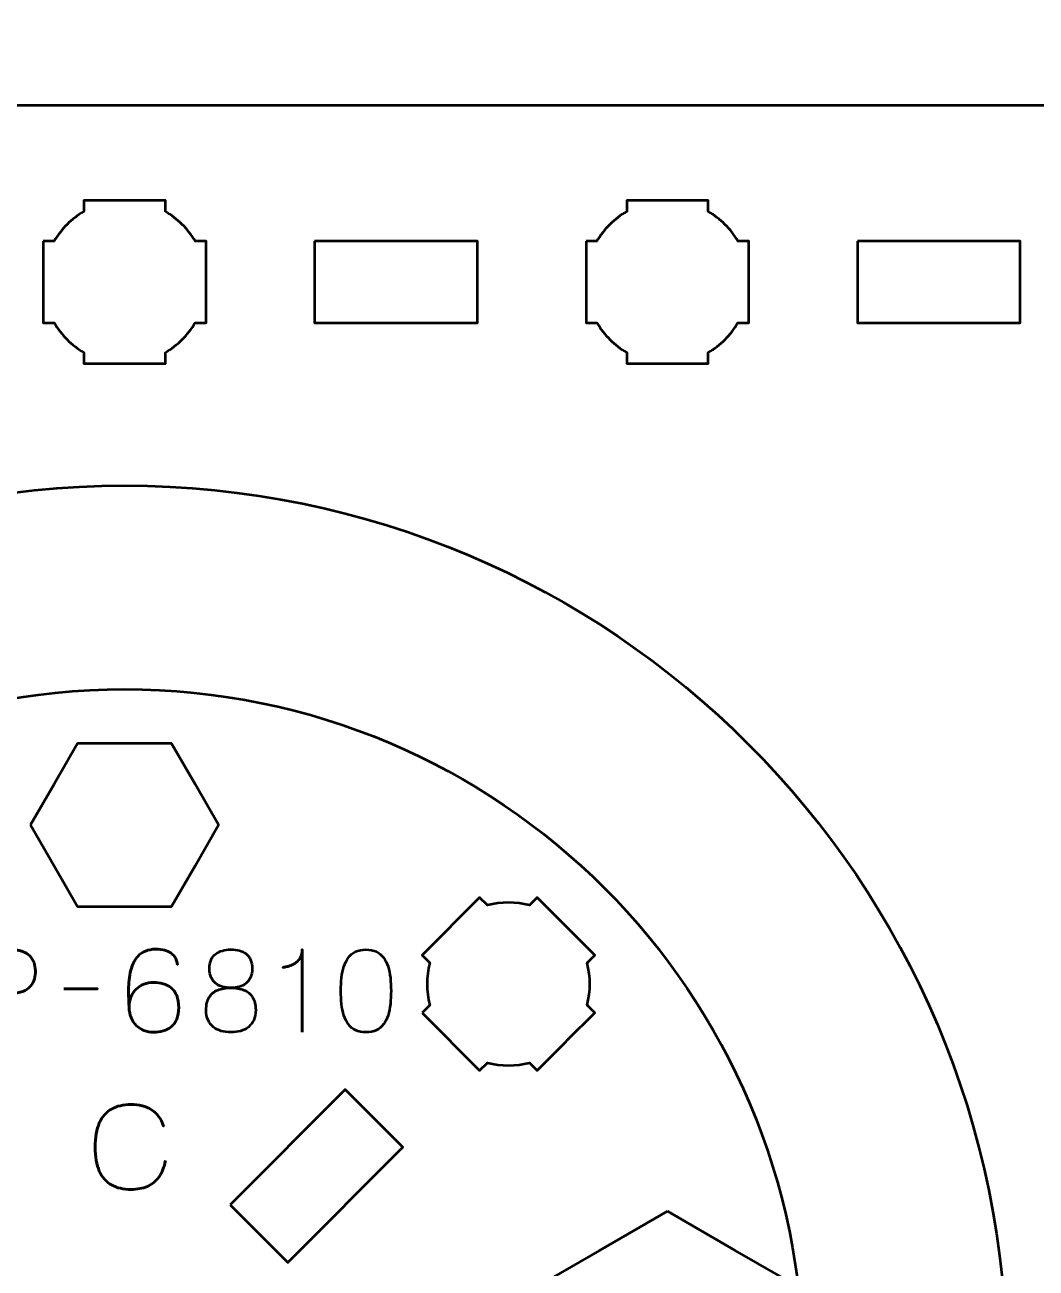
# Model space of a CAD drawing. Header units: centimetres. Extents: x -21 to 0, y -29.7 to 0.
# Drawn here: x -5.861 to -2.135, y -15.107 to -10.527 of the extents above; entities that cross this region are included whole.
import ezdxf

# ---------------------------------------------------------------- set-up
doc = ezdxf.new("R2010")
doc.units = ezdxf.units.CM
doc.header["$MEASUREMENT"] = 0
doc.layers.add('Layer 1', color=7, linetype='Continuous')

msp = doc.modelspace()

# ---------------------------------------------------------------- linework, layer by layer
at = {"layer": 'Layer 1', "color": 3, "lineweight": 53}
for centre, major_axis in [((-5.49369, -15.47442), (0, 3.25)), ((-5.49369, -15.47441), (0, 2.5))]:
    msp.add_ellipse(centre, major_axis=major_axis, ratio=1, dxfattribs=at)
at = {"layer": 'Layer 1', "color": 1, "lineweight": 53}
msp.add_open_spline([(-21.00003, -29.19995), (-21.00003, -29.19995), (-21.00003, -1.69992), (-21.00003, -1.69992), (-21.00003, -1.69992), (-21.00003, -1.61709), (-20.93286, -1.54992), (-20.85003, -1.54992), (-20.85003, -1.54992), (-20.7672, -1.54992), (-20.70003, -1.48275), (-20.70003, -1.39992), (-20.70003, -1.39992), (-20.70003, -1.31709), (-20.7672, -1.24992), (-20.85003, -1.24992), (-20.85003, -1.24992), (-20.93286, -1.24992), (-21.00003, -1.18275), (-21.00003, -1.09992), (-21.00003, -1.09992), (-21.00003, -1.09992), (-21.00003, -0.49992), (-21.00003, -0.49992), (-21.00003, -0.49992), (-21.00003, -0.22295), (-20.77694, 0.00004), (-20.49994, 0.00004), (-20.49994, 0.00004), (-20.49994, 0.00004), (-0.50008, 0.00004), (-0.50008, 0.00004), (-0.50008, 0.00004), (-0.22294, 0.00004), (0.00002, -0.22295), (0.00002, -0.49992), (0.00002, -0.49992), (0.00002, -0.49992), (0.00002, -29.19995), (0.00002, -29.19995), (0.00002, -29.19995), (0.00002, -29.47695), (-0.22294, -29.70004), (-0.50008, -29.70004), (-0.50008, -29.70004), (-0.50008, -29.70004), (-20.49994, -29.70004), (-20.49994, -29.70004), (-20.49994, -29.70004), (-20.77694, -29.70004), (-21.00003, -29.47695), (-21.00003, -29.19995)], degree=3, knots=[0, 0, 0, 0, 0.0769231, 0.0769231, 0.0769231, 0.0769231, 0.1538462, 0.1538462, 0.1538462, 0.1538462, 0.2307692, 0.2307692, 0.2307692, 0.2307692, 0.3076923, 0.3076923, 0.3076923, 0.3076923, 0.3846154, 0.3846154, 0.3846154, 0.3846154, 0.4615385, 0.4615385, 0.4615385, 0.4615385, 0.5384615, 0.5384615, 0.5384615, 0.5384615, 0.6153846, 0.6153846, 0.6153846, 0.6153846, 0.6923077, 0.6923077, 0.6923077, 0.6923077, 0.7692308, 0.7692308, 0.7692308, 0.7692308, 0.8461538, 0.8461538, 0.8461538, 0.8461538, 0.9230769, 0.9230769, 0.9230769, 0.9230769, 1, 1, 1, 1], dxfattribs=at)
at = {"layer": 'Layer 1', "color": 3, "lineweight": 53}
msp.add_open_spline([(-9.64363, -10.82436), (-9.64363, -10.82436), (-1.34373, -10.82436), (-1.34373, -10.82436), (-1.34373, -10.82436), (-1.06673, -10.82436), (-0.84363, -11.04746), (-0.84363, -11.32446), (-0.84363, -11.32446), (-0.84363, -11.32446), (-0.84363, -19.62436), (-0.84363, -19.62436), (-0.84363, -19.62436), (-0.84363, -19.90136), (-1.06673, -20.12446), (-1.34373, -20.12446), (-1.34373, -20.12446), (-1.34373, -20.12446), (-9.64363, -20.12446), (-9.64363, -20.12446), (-9.64363, -20.12446), (-9.92063, -20.12446), (-10.14373, -19.90136), (-10.14373, -19.62436), (-10.14373, -19.62436), (-10.14373, -19.62436), (-10.14373, -11.32446), (-10.14373, -11.32446), (-10.14373, -11.32446), (-10.14373, -11.04746), (-9.92063, -10.82436), (-9.64363, -10.82436)], degree=3, knots=[0, 0, 0, 0, 0.125, 0.125, 0.125, 0.125, 0.25, 0.25, 0.25, 0.25, 0.375, 0.375, 0.375, 0.375, 0.5, 0.5, 0.5, 0.5, 0.625, 0.625, 0.625, 0.625, 0.75, 0.75, 0.75, 0.75, 0.875, 0.875, 0.875, 0.875, 1, 1, 1, 1], dxfattribs=at)
at = {"layer": 'Layer 1', "lineweight": 53}
for points, knots in [([(-5.79369, -11.32438), (-5.79369, -11.32438), (-5.75349, -11.32438), (-5.75349, -11.32438), (-5.75349, -11.32438), (-5.72716, -11.27886), (-5.6892, -11.24093), (-5.64369, -11.2146), (-5.64369, -11.2146), (-5.64369, -11.2146), (-5.64369, -11.17438), (-5.64369, -11.17438), (-5.64369, -11.17438), (-5.64369, -11.17438), (-5.34369, -11.17438), (-5.34369, -11.17438), (-5.34369, -11.17438), (-5.34369, -11.17438), (-5.34369, -11.21457), (-5.34369, -11.21457), (-5.34369, -11.21457), (-5.29816, -11.2409), (-5.26017, -11.27885), (-5.23381, -11.32438), (-5.23381, -11.32438), (-5.23381, -11.32438), (-5.19369, -11.32438), (-5.19369, -11.32438), (-5.19369, -11.32438), (-5.19369, -11.32438), (-5.19369, -11.4698), (-5.19369, -11.4698), (-5.19369, -11.4698), (-5.19369, -11.4698), (-5.19363, -11.47445), (-5.19363, -11.47445), (-5.19363, -11.47445), (-5.19363, -11.47445), (-5.19369, -11.47909), (-5.19369, -11.47909), (-5.19369, -11.47909), (-5.19369, -11.47909), (-5.19369, -11.62438), (-5.19369, -11.62438), (-5.19369, -11.62438), (-5.19369, -11.62438), (-5.23376, -11.62438), (-5.23376, -11.62438), (-5.23376, -11.62438), (-5.26011, -11.66995), (-5.29811, -11.70796), (-5.34369, -11.73432), (-5.34369, -11.73432), (-5.34369, -11.73432), (-5.34369, -11.77438), (-5.34369, -11.77438), (-5.34369, -11.77438), (-5.34369, -11.77438), (-5.48697, -11.77438), (-5.48697, -11.77438), (-5.48697, -11.77438), (-5.48697, -11.77438), (-5.49364, -11.77446), (-5.49364, -11.77446), (-5.49364, -11.77446), (-5.49364, -11.77446), (-5.50032, -11.77438), (-5.50032, -11.77438), (-5.50032, -11.77438), (-5.50032, -11.77438), (-5.64369, -11.77438), (-5.64369, -11.77438), (-5.64369, -11.77438), (-5.64369, -11.77438), (-5.64369, -11.73428), (-5.64369, -11.73428), (-5.64369, -11.73428), (-5.68923, -11.70792), (-5.72721, -11.66993), (-5.75354, -11.62438), (-5.75354, -11.62438), (-5.75354, -11.62438), (-5.79369, -11.62438), (-5.79369, -11.62438), (-5.79369, -11.62438), (-5.79369, -11.62438), (-5.79369, -11.32438), (-5.79369, -11.32438)], [0, 0, 0, 0, 0.0454545, 0.0454545, 0.0454545, 0.0454545, 0.0909091, 0.0909091, 0.0909091, 0.0909091, 0.1363636, 0.1363636, 0.1363636, 0.1363636, 0.1818182, 0.1818182, 0.1818182, 0.1818182, 0.2272727, 0.2272727, 0.2272727, 0.2272727, 0.2727273, 0.2727273, 0.2727273, 0.2727273, 0.3181818, 0.3181818, 0.3181818, 0.3181818, 0.3636364, 0.3636364, 0.3636364, 0.3636364, 0.4090909, 0.4090909, 0.4090909, 0.4090909, 0.4545455, 0.4545455, 0.4545455, 0.4545455, 0.5, 0.5, 0.5, 0.5, 0.5454545, 0.5454545, 0.5454545, 0.5454545, 0.5909091, 0.5909091, 0.5909091, 0.5909091, 0.6363636, 0.6363636, 0.6363636, 0.6363636, 0.6818182, 0.6818182, 0.6818182, 0.6818182, 0.7272727, 0.7272727, 0.7272727, 0.7272727, 0.7727273, 0.7727273, 0.7727273, 0.7727273, 0.8181818, 0.8181818, 0.8181818, 0.8181818, 0.8636364, 0.8636364, 0.8636364, 0.8636364, 0.9090909, 0.9090909, 0.9090909, 0.9090909, 0.9545455, 0.9545455, 0.9545455, 0.9545455, 1, 1, 1, 1]), ([(-3.79369, -11.32438), (-3.79369, -11.32438), (-3.75349, -11.32438), (-3.75349, -11.32438), (-3.75349, -11.32438), (-3.72716, -11.27886), (-3.6892, -11.24093), (-3.64369, -11.2146), (-3.64369, -11.2146), (-3.64369, -11.2146), (-3.64369, -11.17438), (-3.64369, -11.17438), (-3.64369, -11.17438), (-3.64369, -11.17438), (-3.34369, -11.17438), (-3.34369, -11.17438), (-3.34369, -11.17438), (-3.34369, -11.17438), (-3.34369, -11.21457), (-3.34369, -11.21457), (-3.34369, -11.21457), (-3.29816, -11.2409), (-3.26017, -11.27885), (-3.23381, -11.32438), (-3.23381, -11.32438), (-3.23381, -11.32438), (-3.19369, -11.32438), (-3.19369, -11.32438), (-3.19369, -11.32438), (-3.19369, -11.32438), (-3.19369, -11.4698), (-3.19369, -11.4698), (-3.19369, -11.4698), (-3.19369, -11.4698), (-3.19363, -11.47445), (-3.19363, -11.47445), (-3.19363, -11.47445), (-3.19363, -11.47445), (-3.19369, -11.47909), (-3.19369, -11.47909), (-3.19369, -11.47909), (-3.19369, -11.47909), (-3.19369, -11.62438), (-3.19369, -11.62438), (-3.19369, -11.62438), (-3.19369, -11.62438), (-3.23376, -11.62438), (-3.23376, -11.62438), (-3.23376, -11.62438), (-3.26011, -11.66995), (-3.29811, -11.70796), (-3.34369, -11.73432), (-3.34369, -11.73432), (-3.34369, -11.73432), (-3.34369, -11.77438), (-3.34369, -11.77438), (-3.34369, -11.77438), (-3.34369, -11.77438), (-3.48697, -11.77438), (-3.48697, -11.77438), (-3.48697, -11.77438), (-3.48697, -11.77438), (-3.49364, -11.77446), (-3.49364, -11.77446), (-3.49364, -11.77446), (-3.49364, -11.77446), (-3.50032, -11.77438), (-3.50032, -11.77438), (-3.50032, -11.77438), (-3.50032, -11.77438), (-3.64369, -11.77438), (-3.64369, -11.77438), (-3.64369, -11.77438), (-3.64369, -11.77438), (-3.64369, -11.73428), (-3.64369, -11.73428), (-3.64369, -11.73428), (-3.68923, -11.70792), (-3.72721, -11.66993), (-3.75354, -11.62438), (-3.75354, -11.62438), (-3.75354, -11.62438), (-3.79369, -11.62438), (-3.79369, -11.62438), (-3.79369, -11.62438), (-3.79369, -11.62438), (-3.79369, -11.32438), (-3.79369, -11.32438)], [0, 0, 0, 0, 0.0454545, 0.0454545, 0.0454545, 0.0454545, 0.0909091, 0.0909091, 0.0909091, 0.0909091, 0.1363636, 0.1363636, 0.1363636, 0.1363636, 0.1818182, 0.1818182, 0.1818182, 0.1818182, 0.2272727, 0.2272727, 0.2272727, 0.2272727, 0.2727273, 0.2727273, 0.2727273, 0.2727273, 0.3181818, 0.3181818, 0.3181818, 0.3181818, 0.3636364, 0.3636364, 0.3636364, 0.3636364, 0.4090909, 0.4090909, 0.4090909, 0.4090909, 0.4545455, 0.4545455, 0.4545455, 0.4545455, 0.5, 0.5, 0.5, 0.5, 0.5454545, 0.5454545, 0.5454545, 0.5454545, 0.5909091, 0.5909091, 0.5909091, 0.5909091, 0.6363636, 0.6363636, 0.6363636, 0.6363636, 0.6818182, 0.6818182, 0.6818182, 0.6818182, 0.7272727, 0.7272727, 0.7272727, 0.7272727, 0.7727273, 0.7727273, 0.7727273, 0.7727273, 0.8181818, 0.8181818, 0.8181818, 0.8181818, 0.8636364, 0.8636364, 0.8636364, 0.8636364, 0.9090909, 0.9090909, 0.9090909, 0.9090909, 0.9545455, 0.9545455, 0.9545455, 0.9545455, 1, 1, 1, 1]), ([(-4.79365, -11.32446), (-4.79365, -11.32446), (-4.19365, -11.32446), (-4.19365, -11.32446), (-4.19365, -11.32446), (-4.19365, -11.32446), (-4.19365, -11.62446), (-4.19365, -11.62446), (-4.19365, -11.62446), (-4.19365, -11.62446), (-4.79365, -11.62446), (-4.79365, -11.62446), (-4.79365, -11.62446), (-4.79365, -11.62446), (-4.79365, -11.32446), (-4.79365, -11.32446)], [0, 0, 0, 0, 0.25, 0.25, 0.25, 0.25, 0.5, 0.5, 0.5, 0.5, 0.75, 0.75, 0.75, 0.75, 1, 1, 1, 1]), ([(-2.79368, -11.32446), (-2.79368, -11.32446), (-2.19368, -11.32446), (-2.19368, -11.32446), (-2.19368, -11.32446), (-2.19368, -11.32446), (-2.19368, -11.62446), (-2.19368, -11.62446), (-2.19368, -11.62446), (-2.19368, -11.62446), (-2.79368, -11.62446), (-2.79368, -11.62446), (-2.79368, -11.62446), (-2.79368, -11.62446), (-2.79368, -11.32446), (-2.79368, -11.32446)], [0, 0, 0, 0, 0.25, 0.25, 0.25, 0.25, 0.5, 0.5, 0.5, 0.5, 0.75, 0.75, 0.75, 0.75, 1, 1, 1, 1]), ([(-5.84009, -13.47438), (-5.84009, -13.47438), (-5.75348, -13.32438), (-5.75348, -13.32438), (-5.75348, -13.32438), (-5.75348, -13.32438), (-5.66688, -13.17438), (-5.66688, -13.17438), (-5.66688, -13.17438), (-5.66688, -13.17438), (-5.49368, -13.17438), (-5.49368, -13.17438), (-5.49368, -13.17438), (-5.49368, -13.17438), (-5.32048, -13.17438), (-5.32048, -13.17438), (-5.32048, -13.17438), (-5.32048, -13.17438), (-5.23388, -13.32438), (-5.23388, -13.32438), (-5.23388, -13.32438), (-5.23388, -13.32438), (-5.14727, -13.47438), (-5.14727, -13.47438), (-5.14727, -13.47438), (-5.14727, -13.47438), (-5.23388, -13.62438), (-5.23388, -13.62438), (-5.23388, -13.62438), (-5.23388, -13.62438), (-5.32048, -13.77438), (-5.32048, -13.77438), (-5.32048, -13.77438), (-5.32048, -13.77438), (-5.49368, -13.77438), (-5.49368, -13.77438), (-5.49368, -13.77438), (-5.49368, -13.77438), (-5.66688, -13.77438), (-5.66688, -13.77438), (-5.66688, -13.77438), (-5.66688, -13.77438), (-5.75348, -13.62438), (-5.75348, -13.62438), (-5.75348, -13.62438), (-5.75348, -13.62438), (-5.84009, -13.47438), (-5.84009, -13.47438)], [0, 0, 0, 0, 0.0833333, 0.0833333, 0.0833333, 0.0833333, 0.1666667, 0.1666667, 0.1666667, 0.1666667, 0.25, 0.25, 0.25, 0.25, 0.3333333, 0.3333333, 0.3333333, 0.3333333, 0.4166667, 0.4166667, 0.4166667, 0.4166667, 0.5, 0.5, 0.5, 0.5, 0.5833333, 0.5833333, 0.5833333, 0.5833333, 0.6666667, 0.6666667, 0.6666667, 0.6666667, 0.75, 0.75, 0.75, 0.75, 0.8333333, 0.8333333, 0.8333333, 0.8333333, 0.9166667, 0.9166667, 0.9166667, 0.9166667, 1, 1, 1, 1]), ([(-4.39769, -14.16625), (-4.39769, -14.16625), (-4.36926, -14.13783), (-4.36926, -14.13783), (-4.36926, -14.13783), (-4.38283, -14.08702), (-4.38281, -14.03336), (-4.36925, -13.98256), (-4.36925, -13.98256), (-4.36925, -13.98256), (-4.39769, -13.95412), (-4.39769, -13.95412), (-4.39769, -13.95412), (-4.39769, -13.95412), (-4.18555, -13.74199), (-4.18555, -13.74199), (-4.18555, -13.74199), (-4.18555, -13.74199), (-4.15714, -13.77041), (-4.15714, -13.77041), (-4.15714, -13.77041), (-4.10632, -13.75683), (-4.05263, -13.7568), (-4.00179, -13.77036), (-4.00179, -13.77036), (-4.00179, -13.77036), (-3.97342, -13.74199), (-3.97342, -13.74199), (-3.97342, -13.74199), (-3.97342, -13.74199), (-3.8706, -13.84482), (-3.8706, -13.84482), (-3.8706, -13.84482), (-3.8706, -13.84482), (-3.86726, -13.84806), (-3.86726, -13.84806), (-3.86726, -13.84806), (-3.86726, -13.84806), (-3.86403, -13.85138), (-3.86403, -13.85138), (-3.86403, -13.85138), (-3.86403, -13.85138), (-3.76129, -13.95412), (-3.76129, -13.95412), (-3.76129, -13.95412), (-3.76129, -13.95412), (-3.78962, -13.98245), (-3.78962, -13.98245), (-3.78962, -13.98245), (-3.77603, -14.03331), (-3.77603, -14.08706), (-3.78962, -14.13793), (-3.78962, -14.13793), (-3.78962, -14.13793), (-3.76129, -14.16625), (-3.76129, -14.16625), (-3.76129, -14.16625), (-3.76129, -14.16625), (-3.86261, -14.26757), (-3.86261, -14.26757), (-3.86261, -14.26757), (-3.86261, -14.26757), (-3.86726, -14.27234), (-3.86726, -14.27234), (-3.86726, -14.27234), (-3.86726, -14.27234), (-3.87204, -14.27701), (-3.87204, -14.27701), (-3.87204, -14.27701), (-3.87204, -14.27701), (-3.97342, -14.37838), (-3.97342, -14.37838), (-3.97342, -14.37838), (-3.97342, -14.37838), (-4.00178, -14.35003), (-4.00178, -14.35003), (-4.00178, -14.35003), (-4.05262, -14.36359), (-4.10634, -14.36358), (-4.15716, -14.34999), (-4.15716, -14.34999), (-4.15716, -14.34999), (-4.18555, -14.37838), (-4.18555, -14.37838), (-4.18555, -14.37838), (-4.18555, -14.37838), (-4.39769, -14.16625), (-4.39769, -14.16625)], [0, 0, 0, 0, 0.0454545, 0.0454545, 0.0454545, 0.0454545, 0.0909091, 0.0909091, 0.0909091, 0.0909091, 0.1363636, 0.1363636, 0.1363636, 0.1363636, 0.1818182, 0.1818182, 0.1818182, 0.1818182, 0.2272727, 0.2272727, 0.2272727, 0.2272727, 0.2727273, 0.2727273, 0.2727273, 0.2727273, 0.3181818, 0.3181818, 0.3181818, 0.3181818, 0.3636364, 0.3636364, 0.3636364, 0.3636364, 0.4090909, 0.4090909, 0.4090909, 0.4090909, 0.4545455, 0.4545455, 0.4545455, 0.4545455, 0.5, 0.5, 0.5, 0.5, 0.5454545, 0.5454545, 0.5454545, 0.5454545, 0.5909091, 0.5909091, 0.5909091, 0.5909091, 0.6363636, 0.6363636, 0.6363636, 0.6363636, 0.6818182, 0.6818182, 0.6818182, 0.6818182, 0.7272727, 0.7272727, 0.7272727, 0.7272727, 0.7727273, 0.7727273, 0.7727273, 0.7727273, 0.8181818, 0.8181818, 0.8181818, 0.8181818, 0.8636364, 0.8636364, 0.8636364, 0.8636364, 0.9090909, 0.9090909, 0.9090909, 0.9090909, 0.9545455, 0.9545455, 0.9545455, 0.9545455, 1, 1, 1, 1]), ([(-5.10481, -14.87342), (-5.10481, -14.87342), (-4.68054, -14.44915), (-4.68054, -14.44915), (-4.68054, -14.44915), (-4.68054, -14.44915), (-4.46841, -14.66128), (-4.46841, -14.66128), (-4.46841, -14.66128), (-4.46841, -14.66128), (-4.89268, -15.08555), (-4.89268, -15.08555), (-4.89268, -15.08555), (-4.89268, -15.08555), (-5.10481, -14.87342), (-5.10481, -14.87342)], [0, 0, 0, 0, 0.25, 0.25, 0.25, 0.25, 0.5, 0.5, 0.5, 0.5, 0.75, 0.75, 0.75, 0.75, 1, 1, 1, 1]), ([(-3.49368, -14.89704), (-3.49368, -14.89704), (-3.24368, -15.04138), (-3.24368, -15.04138), (-3.24368, -15.04138), (-3.24368, -15.04138), (-2.99368, -15.18572), (-2.99368, -15.18572), (-2.99368, -15.18572), (-2.99368, -15.18572), (-2.99368, -15.4744), (-2.99368, -15.4744), (-2.99368, -15.4744), (-2.99368, -15.4744), (-2.99368, -15.76308), (-2.99368, -15.76308), (-2.99368, -15.76308), (-2.99368, -15.76308), (-3.24368, -15.90742), (-3.24368, -15.90742), (-3.24368, -15.90742), (-3.24368, -15.90742), (-3.49368, -16.05176), (-3.49368, -16.05176), (-3.49368, -16.05176), (-3.49368, -16.05176), (-3.74368, -15.90742), (-3.74368, -15.90742), (-3.74368, -15.90742), (-3.74368, -15.90742), (-3.99368, -15.76308), (-3.99368, -15.76308), (-3.99368, -15.76308), (-3.99368, -15.76308), (-3.99368, -15.4744), (-3.99368, -15.4744), (-3.99368, -15.4744), (-3.99368, -15.4744), (-3.99368, -15.18572), (-3.99368, -15.18572), (-3.99368, -15.18572), (-3.99368, -15.18572), (-3.74368, -15.04138), (-3.74368, -15.04138), (-3.74368, -15.04138), (-3.74368, -15.04138), (-3.49368, -14.89704), (-3.49368, -14.89704)], [0, 0, 0, 0, 0.0833333, 0.0833333, 0.0833333, 0.0833333, 0.1666667, 0.1666667, 0.1666667, 0.1666667, 0.25, 0.25, 0.25, 0.25, 0.3333333, 0.3333333, 0.3333333, 0.3333333, 0.4166667, 0.4166667, 0.4166667, 0.4166667, 0.5, 0.5, 0.5, 0.5, 0.5833333, 0.5833333, 0.5833333, 0.5833333, 0.6666667, 0.6666667, 0.6666667, 0.6666667, 0.75, 0.75, 0.75, 0.75, 0.8333333, 0.8333333, 0.8333333, 0.8333333, 0.9166667, 0.9166667, 0.9166667, 0.9166667, 1, 1, 1, 1])]:
    msp.add_open_spline(points, degree=3, knots=knots, dxfattribs=at)
at = {"layer": 'Layer 1', "color": 5, "lineweight": 53}
for points, knots in [([(-6.01797, -14.23806), (-6.01797, -14.23806), (-6.01797, -13.93284), (-6.01797, -13.93284), (-6.01797, -13.93284), (-6.01797, -13.93284), (-5.9206, -13.93284), (-5.9206, -13.93284), (-5.9206, -13.93284), (-5.90113, -13.93291), (-5.88512, -13.9351), (-5.87249, -13.93933), (-5.87249, -13.93933), (-5.85993, -13.94349), (-5.85005, -13.94928), (-5.84292, -13.95662), (-5.84292, -13.95662), (-5.8358, -13.96388), (-5.83072, -13.97221), (-5.82761, -13.98159), (-5.82761, -13.98159), (-5.82458, -13.99098), (-5.82282, -14.00078), (-5.82239, -14.01116), (-5.82239, -14.01116), (-5.8219, -14.02153), (-5.8231, -14.03169), (-5.82592, -14.04156), (-5.82592, -14.04156), (-5.82881, -14.05144), (-5.83368, -14.0604), (-5.84067, -14.06845), (-5.84067, -14.06845), (-5.84758, -14.07649), (-5.85696, -14.08291), (-5.86875, -14.08764), (-5.86875, -14.08764), (-5.88053, -14.09243), (-5.89513, -14.09483), (-5.91256, -14.09497), (-5.91256, -14.09497), (-5.91256, -14.09497), (-6.01797, -14.09497), (-6.01797, -14.09497), (-6.01797, -14.09497), (-6.01797, -14.09497), (-5.91256, -14.09497), (-5.91256, -14.09497), (-5.91256, -14.09497), (-5.89549, -14.09483), (-5.88102, -14.09243), (-5.86931, -14.08764), (-5.86931, -14.08764), (-5.85753, -14.08291), (-5.84814, -14.07649), (-5.84109, -14.06845), (-5.84109, -14.06845), (-5.8341, -14.0604), (-5.82909, -14.05144), (-5.82613, -14.04156), (-5.82613, -14.04156), (-5.82317, -14.03169), (-5.8219, -14.02153), (-5.82239, -14.01116), (-5.82239, -14.01116), (-5.82282, -14.00078), (-5.82458, -13.99098), (-5.82775, -13.98159), (-5.82775, -13.98159), (-5.83086, -13.97221), (-5.83608, -13.96388), (-5.84321, -13.95662), (-5.84321, -13.95662), (-5.8504, -13.94928), (-5.86028, -13.94349), (-5.87284, -13.93933), (-5.87284, -13.93933), (-5.88547, -13.9351), (-5.90134, -13.93291), (-5.9206, -13.93284), (-5.9206, -13.93284), (-5.9206, -13.93284), (-6.01797, -13.93284), (-6.01797, -13.93284), (-6.01797, -13.93284), (-6.01797, -13.93284), (-6.01797, -14.23806), (-6.01797, -14.23806)], [0, 0, 0, 0, 0.0454545, 0.0454545, 0.0454545, 0.0454545, 0.0909091, 0.0909091, 0.0909091, 0.0909091, 0.1363636, 0.1363636, 0.1363636, 0.1363636, 0.1818182, 0.1818182, 0.1818182, 0.1818182, 0.2272727, 0.2272727, 0.2272727, 0.2272727, 0.2727273, 0.2727273, 0.2727273, 0.2727273, 0.3181818, 0.3181818, 0.3181818, 0.3181818, 0.3636364, 0.3636364, 0.3636364, 0.3636364, 0.4090909, 0.4090909, 0.4090909, 0.4090909, 0.4545455, 0.4545455, 0.4545455, 0.4545455, 0.5, 0.5, 0.5, 0.5, 0.5454545, 0.5454545, 0.5454545, 0.5454545, 0.5909091, 0.5909091, 0.5909091, 0.5909091, 0.6363636, 0.6363636, 0.6363636, 0.6363636, 0.6818182, 0.6818182, 0.6818182, 0.6818182, 0.7272727, 0.7272727, 0.7272727, 0.7272727, 0.7727273, 0.7727273, 0.7727273, 0.7727273, 0.8181818, 0.8181818, 0.8181818, 0.8181818, 0.8636364, 0.8636364, 0.8636364, 0.8636364, 0.9090909, 0.9090909, 0.9090909, 0.9090909, 0.9545455, 0.9545455, 0.9545455, 0.9545455, 1, 1, 1, 1]), ([(-5.47738, -14.1462), (-5.47731, -14.13237), (-5.47506, -14.11988), (-5.47054, -14.10859), (-5.47054, -14.10859), (-5.4661, -14.09737), (-5.45982, -14.08771), (-5.4517, -14.07959), (-5.4517, -14.07959), (-5.44366, -14.07155), (-5.43413, -14.06534), (-5.42327, -14.06097), (-5.42327, -14.06097), (-5.4124, -14.05659), (-5.40048, -14.05441), (-5.38764, -14.05433), (-5.38764, -14.05433), (-5.37473, -14.05426), (-5.36266, -14.05589), (-5.35144, -14.05913), (-5.35144, -14.05913), (-5.34022, -14.06231), (-5.33042, -14.06753), (-5.32188, -14.07473), (-5.32188, -14.07473), (-5.31334, -14.08185), (-5.30664, -14.09131), (-5.30184, -14.10309), (-5.30184, -14.10309), (-5.29705, -14.11487), (-5.29458, -14.12919), (-5.29451, -14.1462), (-5.29451, -14.1462), (-5.29458, -14.1632), (-5.29705, -14.17752), (-5.30184, -14.18931), (-5.30184, -14.18931), (-5.30664, -14.20109), (-5.31334, -14.21054), (-5.32188, -14.21767), (-5.32188, -14.21767), (-5.33042, -14.22487), (-5.34022, -14.23009), (-5.35144, -14.23326), (-5.35144, -14.23326), (-5.36266, -14.23651), (-5.37473, -14.23813), (-5.38764, -14.23806), (-5.38764, -14.23806), (-5.40048, -14.23799), (-5.41226, -14.2358), (-5.42306, -14.23143), (-5.42306, -14.23143), (-5.43378, -14.22705), (-5.44309, -14.22084), (-5.45107, -14.21273), (-5.45107, -14.21273), (-5.45904, -14.20469), (-5.46532, -14.19502), (-5.46983, -14.18373), (-5.46983, -14.18373), (-5.47442, -14.17251), (-5.47689, -14.16003), (-5.47738, -14.1462), (-5.47738, -14.1462), (-5.47767, -14.13921), (-5.47802, -14.13089), (-5.47851, -14.12122), (-5.47851, -14.12122), (-5.47901, -14.11148), (-5.47929, -14.1009), (-5.47936, -14.08954), (-5.47936, -14.08954), (-5.47943, -14.07811), (-5.47908, -14.06633), (-5.47816, -14.05426), (-5.47816, -14.05426), (-5.47731, -14.04213), (-5.47562, -14.0302), (-5.47315, -14.01842), (-5.47315, -14.01842), (-5.47068, -14.00671), (-5.46715, -13.99563), (-5.4625, -13.98526), (-5.4625, -13.98526), (-5.45784, -13.97489), (-5.45184, -13.96572), (-5.44443, -13.95774), (-5.44443, -13.95774), (-5.43696, -13.94977), (-5.42785, -13.94349), (-5.41706, -13.93891), (-5.41706, -13.93891), (-5.40626, -13.93439), (-5.39349, -13.93206), (-5.37875, -13.93199), (-5.37875, -13.93199), (-5.36591, -13.93206), (-5.35504, -13.93333), (-5.34601, -13.9358), (-5.34601, -13.9358), (-5.33698, -13.93827), (-5.32957, -13.94159), (-5.32364, -13.94568), (-5.32364, -13.94568), (-5.31779, -13.94984), (-5.31313, -13.95436), (-5.30975, -13.95937), (-5.30975, -13.95937), (-5.30636, -13.96431), (-5.30382, -13.96932), (-5.30227, -13.97433), (-5.30227, -13.97433), (-5.30064, -13.97933), (-5.29959, -13.98399), (-5.29916, -13.9883), (-5.29916, -13.9883), (-5.29959, -13.98399), (-5.30064, -13.97933), (-5.30227, -13.97433), (-5.30227, -13.97433), (-5.30382, -13.96932), (-5.30636, -13.96431), (-5.30975, -13.95937), (-5.30975, -13.95937), (-5.31313, -13.95436), (-5.31779, -13.94984), (-5.32364, -13.94568), (-5.32364, -13.94568), (-5.32957, -13.94159), (-5.33698, -13.93827), (-5.34601, -13.9358), (-5.34601, -13.9358), (-5.35504, -13.93333), (-5.36591, -13.93206), (-5.37875, -13.93199), (-5.37875, -13.93199), (-5.39349, -13.93206), (-5.40626, -13.93439), (-5.41706, -13.93891), (-5.41706, -13.93891), (-5.42785, -13.94349), (-5.43696, -13.94977), (-5.44443, -13.95774), (-5.44443, -13.95774), (-5.45184, -13.96572), (-5.45784, -13.97489), (-5.4625, -13.98526), (-5.4625, -13.98526), (-5.46715, -13.99563), (-5.47068, -14.00671), (-5.47315, -14.01842), (-5.47315, -14.01842), (-5.47562, -14.0302), (-5.47731, -14.04213), (-5.47816, -14.05426), (-5.47816, -14.05426), (-5.47908, -14.06633), (-5.47943, -14.07811), (-5.47936, -14.08954), (-5.47936, -14.08954), (-5.47929, -14.1009), (-5.47901, -14.11148), (-5.47851, -14.12122), (-5.47851, -14.12122), (-5.47802, -14.13089), (-5.47767, -14.13921), (-5.47738, -14.1462), (-5.47738, -14.1462), (-5.47689, -14.16003), (-5.47442, -14.17251), (-5.46983, -14.18373), (-5.46983, -14.18373), (-5.46532, -14.19502), (-5.45904, -14.20469), (-5.45107, -14.21273), (-5.45107, -14.21273), (-5.44309, -14.22084), (-5.43378, -14.22705), (-5.42306, -14.23143), (-5.42306, -14.23143), (-5.41226, -14.2358), (-5.40048, -14.23799), (-5.38764, -14.23806), (-5.38764, -14.23806), (-5.37473, -14.23813), (-5.36266, -14.23651), (-5.35144, -14.23326), (-5.35144, -14.23326), (-5.34022, -14.23009), (-5.33042, -14.22487), (-5.32188, -14.21767), (-5.32188, -14.21767), (-5.31334, -14.21054), (-5.30664, -14.20109), (-5.30184, -14.18931), (-5.30184, -14.18931), (-5.29705, -14.17752), (-5.29458, -14.1632), (-5.29451, -14.1462), (-5.29451, -14.1462), (-5.29458, -14.12919), (-5.29705, -14.11487), (-5.30184, -14.10309), (-5.30184, -14.10309), (-5.30664, -14.09131), (-5.31334, -14.08185), (-5.32188, -14.07473), (-5.32188, -14.07473), (-5.33042, -14.06753), (-5.34022, -14.06231), (-5.35144, -14.05913), (-5.35144, -14.05913), (-5.36266, -14.05589), (-5.37473, -14.05426), (-5.38764, -14.05433), (-5.38764, -14.05433), (-5.40048, -14.05441), (-5.4124, -14.05659), (-5.42327, -14.06097), (-5.42327, -14.06097), (-5.43413, -14.06534), (-5.44366, -14.07155), (-5.4517, -14.07959), (-5.4517, -14.07959), (-5.45982, -14.08771), (-5.4661, -14.09737), (-5.47054, -14.10859), (-5.47054, -14.10859), (-5.47506, -14.11988), (-5.47731, -14.13237), (-5.47738, -14.1462)], [0, 0, 0, 0, 0.0172414, 0.0172414, 0.0172414, 0.0172414, 0.0344828, 0.0344828, 0.0344828, 0.0344828, 0.0517241, 0.0517241, 0.0517241, 0.0517241, 0.0689655, 0.0689655, 0.0689655, 0.0689655, 0.0862069, 0.0862069, 0.0862069, 0.0862069, 0.1034483, 0.1034483, 0.1034483, 0.1034483, 0.1206897, 0.1206897, 0.1206897, 0.1206897, 0.137931, 0.137931, 0.137931, 0.137931, 0.1551724, 0.1551724, 0.1551724, 0.1551724, 0.1724138, 0.1724138, 0.1724138, 0.1724138, 0.1896552, 0.1896552, 0.1896552, 0.1896552, 0.2068966, 0.2068966, 0.2068966, 0.2068966, 0.2241379, 0.2241379, 0.2241379, 0.2241379, 0.2413793, 0.2413793, 0.2413793, 0.2413793, 0.2586207, 0.2586207, 0.2586207, 0.2586207, 0.2758621, 0.2758621, 0.2758621, 0.2758621, 0.2931034, 0.2931034, 0.2931034, 0.2931034, 0.3103448, 0.3103448, 0.3103448, 0.3103448, 0.3275862, 0.3275862, 0.3275862, 0.3275862, 0.3448276, 0.3448276, 0.3448276, 0.3448276, 0.362069, 0.362069, 0.362069, 0.362069, 0.3793103, 0.3793103, 0.3793103, 0.3793103, 0.3965517, 0.3965517, 0.3965517, 0.3965517, 0.4137931, 0.4137931, 0.4137931, 0.4137931, 0.4310345, 0.4310345, 0.4310345, 0.4310345, 0.4482759, 0.4482759, 0.4482759, 0.4482759, 0.4655172, 0.4655172, 0.4655172, 0.4655172, 0.4827586, 0.4827586, 0.4827586, 0.4827586, 0.5, 0.5, 0.5, 0.5, 0.5172414, 0.5172414, 0.5172414, 0.5172414, 0.5344828, 0.5344828, 0.5344828, 0.5344828, 0.5517241, 0.5517241, 0.5517241, 0.5517241, 0.5689655, 0.5689655, 0.5689655, 0.5689655, 0.5862069, 0.5862069, 0.5862069, 0.5862069, 0.6034483, 0.6034483, 0.6034483, 0.6034483, 0.6206897, 0.6206897, 0.6206897, 0.6206897, 0.637931, 0.637931, 0.637931, 0.637931, 0.6551724, 0.6551724, 0.6551724, 0.6551724, 0.6724138, 0.6724138, 0.6724138, 0.6724138, 0.6896552, 0.6896552, 0.6896552, 0.6896552, 0.7068966, 0.7068966, 0.7068966, 0.7068966, 0.7241379, 0.7241379, 0.7241379, 0.7241379, 0.7413793, 0.7413793, 0.7413793, 0.7413793, 0.7586207, 0.7586207, 0.7586207, 0.7586207, 0.7758621, 0.7758621, 0.7758621, 0.7758621, 0.7931034, 0.7931034, 0.7931034, 0.7931034, 0.8103448, 0.8103448, 0.8103448, 0.8103448, 0.8275862, 0.8275862, 0.8275862, 0.8275862, 0.8448276, 0.8448276, 0.8448276, 0.8448276, 0.862069, 0.862069, 0.862069, 0.862069, 0.8793103, 0.8793103, 0.8793103, 0.8793103, 0.8965517, 0.8965517, 0.8965517, 0.8965517, 0.9137931, 0.9137931, 0.9137931, 0.9137931, 0.9310345, 0.9310345, 0.9310345, 0.9310345, 0.9482759, 0.9482759, 0.9482759, 0.9482759, 0.9655172, 0.9655172, 0.9655172, 0.9655172, 0.9827586, 0.9827586, 0.9827586, 0.9827586, 1, 1, 1, 1]), ([(-5.10231, -14.07423), (-5.09145, -14.07423), (-5.08129, -14.07296), (-5.07176, -14.07042), (-5.07176, -14.07042), (-5.06231, -14.06781), (-5.05398, -14.06372), (-5.04672, -14.05814), (-5.04672, -14.05814), (-5.03952, -14.05257), (-5.03388, -14.0453), (-5.02978, -14.03634), (-5.02978, -14.03634), (-5.02569, -14.02745), (-5.02365, -14.01666), (-5.02358, -14.00396), (-5.02358, -14.00396), (-5.02365, -13.99126), (-5.02562, -13.98039), (-5.0295, -13.97136), (-5.0295, -13.97136), (-5.03338, -13.96233), (-5.03889, -13.95492), (-5.04594, -13.94921), (-5.04594, -13.94921), (-5.053, -13.94356), (-5.06132, -13.9394), (-5.07092, -13.93679), (-5.07092, -13.93679), (-5.08044, -13.93418), (-5.09096, -13.93305), (-5.10231, -13.93326), (-5.10231, -13.93326), (-5.11367, -13.9334), (-5.12419, -13.93489), (-5.13371, -13.9375), (-5.13371, -13.9375), (-5.14331, -13.94018), (-5.15163, -13.94427), (-5.15869, -13.94984), (-5.15869, -13.94984), (-5.16574, -13.95542), (-5.17125, -13.96268), (-5.17513, -13.97157), (-5.17513, -13.97157), (-5.17901, -13.98053), (-5.18098, -13.99126), (-5.18105, -14.00396), (-5.18105, -14.00396), (-5.18098, -14.01666), (-5.17894, -14.02745), (-5.17484, -14.03634), (-5.17484, -14.03634), (-5.17075, -14.0453), (-5.16511, -14.05257), (-5.15784, -14.05814), (-5.15784, -14.05814), (-5.15064, -14.06372), (-5.14232, -14.06781), (-5.13286, -14.07042), (-5.13286, -14.07042), (-5.12334, -14.07296), (-5.11318, -14.07423), (-5.10231, -14.07423)], [0, 0, 0, 0, 0.0625, 0.0625, 0.0625, 0.0625, 0.125, 0.125, 0.125, 0.125, 0.1875, 0.1875, 0.1875, 0.1875, 0.25, 0.25, 0.25, 0.25, 0.3125, 0.3125, 0.3125, 0.3125, 0.375, 0.375, 0.375, 0.375, 0.4375, 0.4375, 0.4375, 0.4375, 0.5, 0.5, 0.5, 0.5, 0.5625, 0.5625, 0.5625, 0.5625, 0.625, 0.625, 0.625, 0.625, 0.6875, 0.6875, 0.6875, 0.6875, 0.75, 0.75, 0.75, 0.75, 0.8125, 0.8125, 0.8125, 0.8125, 0.875, 0.875, 0.875, 0.875, 0.9375, 0.9375, 0.9375, 0.9375, 1, 1, 1, 1]), ([(-5.10231, -14.07423), (-5.09145, -14.07423), (-5.08129, -14.07296), (-5.07176, -14.07042), (-5.07176, -14.07042), (-5.06231, -14.06781), (-5.05398, -14.06372), (-5.04672, -14.05814), (-5.04672, -14.05814), (-5.03952, -14.05257), (-5.03388, -14.0453), (-5.02978, -14.03634), (-5.02978, -14.03634), (-5.02569, -14.02745), (-5.02365, -14.01666), (-5.02358, -14.00396), (-5.02358, -14.00396), (-5.02365, -13.99126), (-5.02562, -13.98039), (-5.0295, -13.97136), (-5.0295, -13.97136), (-5.03338, -13.96233), (-5.03889, -13.95492), (-5.04594, -13.94921), (-5.04594, -13.94921), (-5.053, -13.94356), (-5.06132, -13.9394), (-5.07092, -13.93679), (-5.07092, -13.93679), (-5.08044, -13.93418), (-5.09096, -13.93305), (-5.10231, -13.93326), (-5.10231, -13.93326), (-5.11367, -13.9334), (-5.12419, -13.93489), (-5.13371, -13.9375), (-5.13371, -13.9375), (-5.14331, -13.94018), (-5.15163, -13.94427), (-5.15869, -13.94984), (-5.15869, -13.94984), (-5.16574, -13.95542), (-5.17125, -13.96268), (-5.17513, -13.97157), (-5.17513, -13.97157), (-5.17901, -13.98053), (-5.18098, -13.99126), (-5.18105, -14.00396), (-5.18105, -14.00396), (-5.18098, -14.01666), (-5.17894, -14.02745), (-5.17484, -14.03634), (-5.17484, -14.03634), (-5.17075, -14.0453), (-5.16511, -14.05257), (-5.15784, -14.05814), (-5.15784, -14.05814), (-5.15064, -14.06372), (-5.14232, -14.06781), (-5.13286, -14.07042), (-5.13286, -14.07042), (-5.12334, -14.07296), (-5.11318, -14.07423), (-5.10231, -14.07423)], [0, 0, 0, 0, 0.0625, 0.0625, 0.0625, 0.0625, 0.125, 0.125, 0.125, 0.125, 0.1875, 0.1875, 0.1875, 0.1875, 0.25, 0.25, 0.25, 0.25, 0.3125, 0.3125, 0.3125, 0.3125, 0.375, 0.375, 0.375, 0.375, 0.4375, 0.4375, 0.4375, 0.4375, 0.5, 0.5, 0.5, 0.5, 0.5625, 0.5625, 0.5625, 0.5625, 0.625, 0.625, 0.625, 0.625, 0.6875, 0.6875, 0.6875, 0.6875, 0.75, 0.75, 0.75, 0.75, 0.8125, 0.8125, 0.8125, 0.8125, 0.875, 0.875, 0.875, 0.875, 0.9375, 0.9375, 0.9375, 0.9375, 1, 1, 1, 1]), ([(-4.839, -14.23806), (-4.839, -14.23806), (-4.839, -13.93284), (-4.839, -13.93284), (-4.839, -13.93284), (-4.83907, -13.94321), (-4.84091, -13.9521), (-4.84444, -13.95951), (-4.84444, -13.95951), (-4.84789, -13.96699), (-4.85248, -13.97313), (-4.85812, -13.97806), (-4.85812, -13.97806), (-4.86377, -13.983), (-4.86984, -13.98695), (-4.87633, -13.98992), (-4.87633, -13.98992), (-4.88282, -13.99281), (-4.8891, -13.995), (-4.89517, -13.99634), (-4.89517, -13.99634), (-4.9013, -13.99775), (-4.90653, -13.9986), (-4.91097, -13.99888), (-4.91097, -13.99888), (-4.90653, -13.9986), (-4.9013, -13.99775), (-4.89517, -13.99634), (-4.89517, -13.99634), (-4.8891, -13.995), (-4.88282, -13.99281), (-4.87633, -13.98992), (-4.87633, -13.98992), (-4.86984, -13.98695), (-4.86377, -13.983), (-4.85812, -13.97806), (-4.85812, -13.97806), (-4.85248, -13.97313), (-4.84789, -13.96699), (-4.84444, -13.95951), (-4.84444, -13.95951), (-4.84091, -13.9521), (-4.83907, -13.94321), (-4.839, -13.93284), (-4.839, -13.93284), (-4.839, -13.93284), (-4.839, -14.23806), (-4.839, -14.23806)], [0, 0, 0, 0, 0.0833333, 0.0833333, 0.0833333, 0.0833333, 0.1666667, 0.1666667, 0.1666667, 0.1666667, 0.25, 0.25, 0.25, 0.25, 0.3333333, 0.3333333, 0.3333333, 0.3333333, 0.4166667, 0.4166667, 0.4166667, 0.4166667, 0.5, 0.5, 0.5, 0.5, 0.5833333, 0.5833333, 0.5833333, 0.5833333, 0.6666667, 0.6666667, 0.6666667, 0.6666667, 0.75, 0.75, 0.75, 0.75, 0.8333333, 0.8333333, 0.8333333, 0.8333333, 0.9166667, 0.9166667, 0.9166667, 0.9166667, 1, 1, 1, 1]), ([(-4.60448, -14.23806), (-4.58967, -14.23799), (-4.5769, -14.23538), (-4.56624, -14.2303), (-4.56624, -14.2303), (-4.55566, -14.22522), (-4.54684, -14.21795), (-4.53979, -14.20871), (-4.53979, -14.20871), (-4.5328, -14.1994), (-4.5273, -14.18839), (-4.52321, -14.17569), (-4.52321, -14.17569), (-4.51918, -14.16299), (-4.51629, -14.14909), (-4.51467, -14.13385), (-4.51467, -14.13385), (-4.51297, -14.11861), (-4.51213, -14.10259), (-4.5122, -14.08566), (-4.5122, -14.08566), (-4.51213, -14.0688), (-4.51297, -14.05278), (-4.51467, -14.03761), (-4.51467, -14.03761), (-4.51629, -14.02244), (-4.51918, -14.00847), (-4.52321, -13.99577), (-4.52321, -13.99577), (-4.5273, -13.98314), (-4.5328, -13.97214), (-4.53979, -13.96275), (-4.53979, -13.96275), (-4.54684, -13.95344), (-4.55566, -13.94617), (-4.56624, -13.94109), (-4.56624, -13.94109), (-4.5769, -13.93594), (-4.58967, -13.93333), (-4.60448, -13.93326), (-4.60448, -13.93326), (-4.6193, -13.93333), (-4.63207, -13.93594), (-4.64273, -13.94109), (-4.64273, -13.94109), (-4.65331, -13.94617), (-4.66213, -13.95344), (-4.66918, -13.96275), (-4.66918, -13.96275), (-4.67617, -13.97214), (-4.68167, -13.98314), (-4.68576, -13.99577), (-4.68576, -13.99577), (-4.68979, -14.00847), (-4.69268, -14.02244), (-4.6943, -14.03761), (-4.6943, -14.03761), (-4.69599, -14.05278), (-4.69684, -14.0688), (-4.69677, -14.08566), (-4.69677, -14.08566), (-4.69684, -14.10259), (-4.69599, -14.11861), (-4.6943, -14.13385), (-4.6943, -14.13385), (-4.69268, -14.14909), (-4.68979, -14.16299), (-4.68576, -14.17569), (-4.68576, -14.17569), (-4.68167, -14.18839), (-4.67617, -14.1994), (-4.66918, -14.20871), (-4.66918, -14.20871), (-4.66213, -14.21795), (-4.65331, -14.22522), (-4.64273, -14.2303), (-4.64273, -14.2303), (-4.63207, -14.23538), (-4.6193, -14.23799), (-4.60448, -14.23806)], [0, 0, 0, 0, 0.05, 0.05, 0.05, 0.05, 0.1, 0.1, 0.1, 0.1, 0.15, 0.15, 0.15, 0.15, 0.2, 0.2, 0.2, 0.2, 0.25, 0.25, 0.25, 0.25, 0.3, 0.3, 0.3, 0.3, 0.35, 0.35, 0.35, 0.35, 0.4, 0.4, 0.4, 0.4, 0.45, 0.45, 0.45, 0.45, 0.5, 0.5, 0.5, 0.5, 0.55, 0.55, 0.55, 0.55, 0.6, 0.6, 0.6, 0.6, 0.65, 0.65, 0.65, 0.65, 0.7, 0.7, 0.7, 0.7, 0.75, 0.75, 0.75, 0.75, 0.8, 0.8, 0.8, 0.8, 0.85, 0.85, 0.85, 0.85, 0.9, 0.9, 0.9, 0.9, 0.95, 0.95, 0.95, 0.95, 1, 1, 1, 1]), ([(-4.60448, -14.23806), (-4.58967, -14.23799), (-4.5769, -14.23538), (-4.56624, -14.2303), (-4.56624, -14.2303), (-4.55566, -14.22522), (-4.54684, -14.21795), (-4.53979, -14.20871), (-4.53979, -14.20871), (-4.5328, -14.1994), (-4.5273, -14.18839), (-4.52321, -14.17569), (-4.52321, -14.17569), (-4.51918, -14.16299), (-4.51629, -14.14909), (-4.51467, -14.13385), (-4.51467, -14.13385), (-4.51297, -14.11861), (-4.51213, -14.10259), (-4.5122, -14.08566), (-4.5122, -14.08566), (-4.51213, -14.0688), (-4.51297, -14.05278), (-4.51467, -14.03761), (-4.51467, -14.03761), (-4.51629, -14.02244), (-4.51918, -14.00847), (-4.52321, -13.99577), (-4.52321, -13.99577), (-4.5273, -13.98314), (-4.5328, -13.97214), (-4.53979, -13.96275), (-4.53979, -13.96275), (-4.54684, -13.95344), (-4.55566, -13.94617), (-4.56624, -13.94109), (-4.56624, -13.94109), (-4.5769, -13.93594), (-4.58967, -13.93333), (-4.60448, -13.93326), (-4.60448, -13.93326), (-4.6193, -13.93333), (-4.63207, -13.93594), (-4.64273, -13.94109), (-4.64273, -13.94109), (-4.65331, -13.94617), (-4.66213, -13.95344), (-4.66918, -13.96275), (-4.66918, -13.96275), (-4.67617, -13.97214), (-4.68167, -13.98314), (-4.68576, -13.99577), (-4.68576, -13.99577), (-4.68979, -14.00847), (-4.69268, -14.02244), (-4.6943, -14.03761), (-4.6943, -14.03761), (-4.69599, -14.05278), (-4.69684, -14.0688), (-4.69677, -14.08566), (-4.69677, -14.08566), (-4.69684, -14.10259), (-4.69599, -14.11861), (-4.6943, -14.13385), (-4.6943, -14.13385), (-4.69268, -14.14909), (-4.68979, -14.16299), (-4.68576, -14.17569), (-4.68576, -14.17569), (-4.68167, -14.18839), (-4.67617, -14.1994), (-4.66918, -14.20871), (-4.66918, -14.20871), (-4.66213, -14.21795), (-4.65331, -14.22522), (-4.64273, -14.2303), (-4.64273, -14.2303), (-4.63207, -14.23538), (-4.6193, -14.23799), (-4.60448, -14.23806)], [0, 0, 0, 0, 0.05, 0.05, 0.05, 0.05, 0.1, 0.1, 0.1, 0.1, 0.15, 0.15, 0.15, 0.15, 0.2, 0.2, 0.2, 0.2, 0.25, 0.25, 0.25, 0.25, 0.3, 0.3, 0.3, 0.3, 0.35, 0.35, 0.35, 0.35, 0.4, 0.4, 0.4, 0.4, 0.45, 0.45, 0.45, 0.45, 0.5, 0.5, 0.5, 0.5, 0.55, 0.55, 0.55, 0.55, 0.6, 0.6, 0.6, 0.6, 0.65, 0.65, 0.65, 0.65, 0.7, 0.7, 0.7, 0.7, 0.75, 0.75, 0.75, 0.75, 0.8, 0.8, 0.8, 0.8, 0.85, 0.85, 0.85, 0.85, 0.9, 0.9, 0.9, 0.9, 0.95, 0.95, 0.95, 0.95, 1, 1, 1, 1]), ([(-5.71741, -14.07846), (-5.71741, -14.07846), (-5.59422, -14.07846), (-5.59422, -14.07846), (-5.59422, -14.07846), (-5.59422, -14.07846), (-5.71741, -14.07846), (-5.71741, -14.07846)], [0, 0, 0, 0, 0.5, 0.5, 0.5, 0.5, 1, 1, 1, 1]), ([(-5.10231, -14.23806), (-5.08961, -14.23806), (-5.07776, -14.23658), (-5.06675, -14.23347), (-5.06675, -14.23347), (-5.05575, -14.23037), (-5.04608, -14.2255), (-5.03769, -14.21887), (-5.03769, -14.21887), (-5.02936, -14.21231), (-5.0228, -14.20384), (-5.01807, -14.1934), (-5.01807, -14.1934), (-5.01334, -14.18303), (-5.01095, -14.17054), (-5.01088, -14.15593), (-5.01088, -14.15593), (-5.01102, -14.13653), (-5.01483, -14.1208), (-5.02238, -14.1088), (-5.02238, -14.1088), (-5.02992, -14.09674), (-5.04051, -14.08799), (-5.05413, -14.08242), (-5.05413, -14.08242), (-5.06781, -14.07691), (-5.08383, -14.07416), (-5.10231, -14.07423), (-5.10231, -14.07423), (-5.12073, -14.07416), (-5.13682, -14.07691), (-5.15036, -14.08242), (-5.15036, -14.08242), (-5.16398, -14.08799), (-5.17449, -14.09674), (-5.18197, -14.1088), (-5.18197, -14.1088), (-5.18945, -14.1208), (-5.19326, -14.13653), (-5.19333, -14.15593), (-5.19333, -14.15593), (-5.19326, -14.17054), (-5.19086, -14.18303), (-5.18613, -14.1934), (-5.18613, -14.1934), (-5.18141, -14.20384), (-5.17492, -14.21231), (-5.16652, -14.21887), (-5.16652, -14.21887), (-5.15819, -14.2255), (-5.1486, -14.23037), (-5.13759, -14.23347), (-5.13759, -14.23347), (-5.12666, -14.23658), (-5.11487, -14.23806), (-5.10231, -14.23806)], [0, 0, 0, 0, 0.0714286, 0.0714286, 0.0714286, 0.0714286, 0.1428571, 0.1428571, 0.1428571, 0.1428571, 0.2142857, 0.2142857, 0.2142857, 0.2142857, 0.2857143, 0.2857143, 0.2857143, 0.2857143, 0.3571429, 0.3571429, 0.3571429, 0.3571429, 0.4285714, 0.4285714, 0.4285714, 0.4285714, 0.5, 0.5, 0.5, 0.5, 0.5714286, 0.5714286, 0.5714286, 0.5714286, 0.6428571, 0.6428571, 0.6428571, 0.6428571, 0.7142857, 0.7142857, 0.7142857, 0.7142857, 0.7857143, 0.7857143, 0.7857143, 0.7857143, 0.8571429, 0.8571429, 0.8571429, 0.8571429, 0.9285714, 0.9285714, 0.9285714, 0.9285714, 1, 1, 1, 1]), ([(-5.10231, -14.23806), (-5.08961, -14.23806), (-5.07776, -14.23658), (-5.06675, -14.23347), (-5.06675, -14.23347), (-5.05575, -14.23037), (-5.04608, -14.2255), (-5.03769, -14.21887), (-5.03769, -14.21887), (-5.02936, -14.21231), (-5.0228, -14.20384), (-5.01807, -14.1934), (-5.01807, -14.1934), (-5.01334, -14.18303), (-5.01095, -14.17054), (-5.01088, -14.15593), (-5.01088, -14.15593), (-5.01102, -14.13653), (-5.01483, -14.1208), (-5.02238, -14.1088), (-5.02238, -14.1088), (-5.02992, -14.09674), (-5.04051, -14.08799), (-5.05413, -14.08242), (-5.05413, -14.08242), (-5.06781, -14.07691), (-5.08383, -14.07416), (-5.10231, -14.07423), (-5.10231, -14.07423), (-5.12073, -14.07416), (-5.13682, -14.07691), (-5.15036, -14.08242), (-5.15036, -14.08242), (-5.16398, -14.08799), (-5.17449, -14.09674), (-5.18197, -14.1088), (-5.18197, -14.1088), (-5.18945, -14.1208), (-5.19326, -14.13653), (-5.19333, -14.15593), (-5.19333, -14.15593), (-5.19326, -14.17054), (-5.19086, -14.18303), (-5.18613, -14.1934), (-5.18613, -14.1934), (-5.18141, -14.20384), (-5.17492, -14.21231), (-5.16652, -14.21887), (-5.16652, -14.21887), (-5.15819, -14.2255), (-5.1486, -14.23037), (-5.13759, -14.23347), (-5.13759, -14.23347), (-5.12666, -14.23658), (-5.11487, -14.23806), (-5.10231, -14.23806)], [0, 0, 0, 0, 0.0714286, 0.0714286, 0.0714286, 0.0714286, 0.1428571, 0.1428571, 0.1428571, 0.1428571, 0.2142857, 0.2142857, 0.2142857, 0.2142857, 0.2857143, 0.2857143, 0.2857143, 0.2857143, 0.3571429, 0.3571429, 0.3571429, 0.3571429, 0.4285714, 0.4285714, 0.4285714, 0.4285714, 0.5, 0.5, 0.5, 0.5, 0.5714286, 0.5714286, 0.5714286, 0.5714286, 0.6428571, 0.6428571, 0.6428571, 0.6428571, 0.7142857, 0.7142857, 0.7142857, 0.7142857, 0.7857143, 0.7857143, 0.7857143, 0.7857143, 0.8571429, 0.8571429, 0.8571429, 0.8571429, 0.9285714, 0.9285714, 0.9285714, 0.9285714, 1, 1, 1, 1]), ([(-5.3434, -14.71092), (-5.34792, -14.73512), (-5.35582, -14.75509), (-5.3669, -14.77075), (-5.3669, -14.77075), (-5.37804, -14.78635), (-5.3923, -14.79792), (-5.40965, -14.80547), (-5.40965, -14.80547), (-5.42694, -14.81302), (-5.44726, -14.81683), (-5.4704, -14.81676), (-5.4704, -14.81676), (-5.49855, -14.81683), (-5.52247, -14.81139), (-5.54209, -14.80032), (-5.54209, -14.80032), (-5.5617, -14.78931), (-5.57666, -14.77231), (-5.58696, -14.74924), (-5.58696, -14.74924), (-5.59726, -14.72616), (-5.60241, -14.6966), (-5.60248, -14.66055), (-5.60248, -14.66055), (-5.60241, -14.62464), (-5.59726, -14.59514), (-5.58696, -14.57207), (-5.58696, -14.57207), (-5.57666, -14.549), (-5.5617, -14.53193), (-5.54209, -14.52085), (-5.54209, -14.52085), (-5.52247, -14.50977), (-5.49855, -14.50427), (-5.4704, -14.50434), (-5.4704, -14.50434), (-5.44027, -14.50427), (-5.41502, -14.51069), (-5.3947, -14.5236), (-5.3947, -14.5236), (-5.37445, -14.53651), (-5.35956, -14.55648), (-5.35018, -14.5835), (-5.35018, -14.5835), (-5.35956, -14.55648), (-5.37445, -14.53651), (-5.3947, -14.5236), (-5.3947, -14.5236), (-5.41502, -14.51069), (-5.44027, -14.50427), (-5.4704, -14.50434), (-5.4704, -14.50434), (-5.49855, -14.50427), (-5.52247, -14.50977), (-5.54209, -14.52085), (-5.54209, -14.52085), (-5.5617, -14.53193), (-5.57666, -14.549), (-5.58696, -14.57207), (-5.58696, -14.57207), (-5.59726, -14.59514), (-5.60241, -14.62464), (-5.60248, -14.66055), (-5.60248, -14.66055), (-5.60241, -14.6966), (-5.59726, -14.72616), (-5.58696, -14.74924), (-5.58696, -14.74924), (-5.57666, -14.77231), (-5.5617, -14.78931), (-5.54209, -14.80032), (-5.54209, -14.80032), (-5.52247, -14.81139), (-5.49855, -14.81683), (-5.4704, -14.81676), (-5.4704, -14.81676), (-5.44726, -14.81683), (-5.42694, -14.81302), (-5.40965, -14.80547), (-5.40965, -14.80547), (-5.3923, -14.79792), (-5.37804, -14.78635), (-5.3669, -14.77075), (-5.3669, -14.77075), (-5.35582, -14.75509), (-5.34792, -14.73512), (-5.3434, -14.71092)], [0, 0, 0, 0, 0.0454545, 0.0454545, 0.0454545, 0.0454545, 0.0909091, 0.0909091, 0.0909091, 0.0909091, 0.1363636, 0.1363636, 0.1363636, 0.1363636, 0.1818182, 0.1818182, 0.1818182, 0.1818182, 0.2272727, 0.2272727, 0.2272727, 0.2272727, 0.2727273, 0.2727273, 0.2727273, 0.2727273, 0.3181818, 0.3181818, 0.3181818, 0.3181818, 0.3636364, 0.3636364, 0.3636364, 0.3636364, 0.4090909, 0.4090909, 0.4090909, 0.4090909, 0.4545455, 0.4545455, 0.4545455, 0.4545455, 0.5, 0.5, 0.5, 0.5, 0.5454545, 0.5454545, 0.5454545, 0.5454545, 0.5909091, 0.5909091, 0.5909091, 0.5909091, 0.6363636, 0.6363636, 0.6363636, 0.6363636, 0.6818182, 0.6818182, 0.6818182, 0.6818182, 0.7272727, 0.7272727, 0.7272727, 0.7272727, 0.7727273, 0.7727273, 0.7727273, 0.7727273, 0.8181818, 0.8181818, 0.8181818, 0.8181818, 0.8636364, 0.8636364, 0.8636364, 0.8636364, 0.9090909, 0.9090909, 0.9090909, 0.9090909, 0.9545455, 0.9545455, 0.9545455, 0.9545455, 1, 1, 1, 1])]:
    msp.add_open_spline(points, degree=3, knots=knots, dxfattribs=at)

doc.saveas('drawing.dxf')
